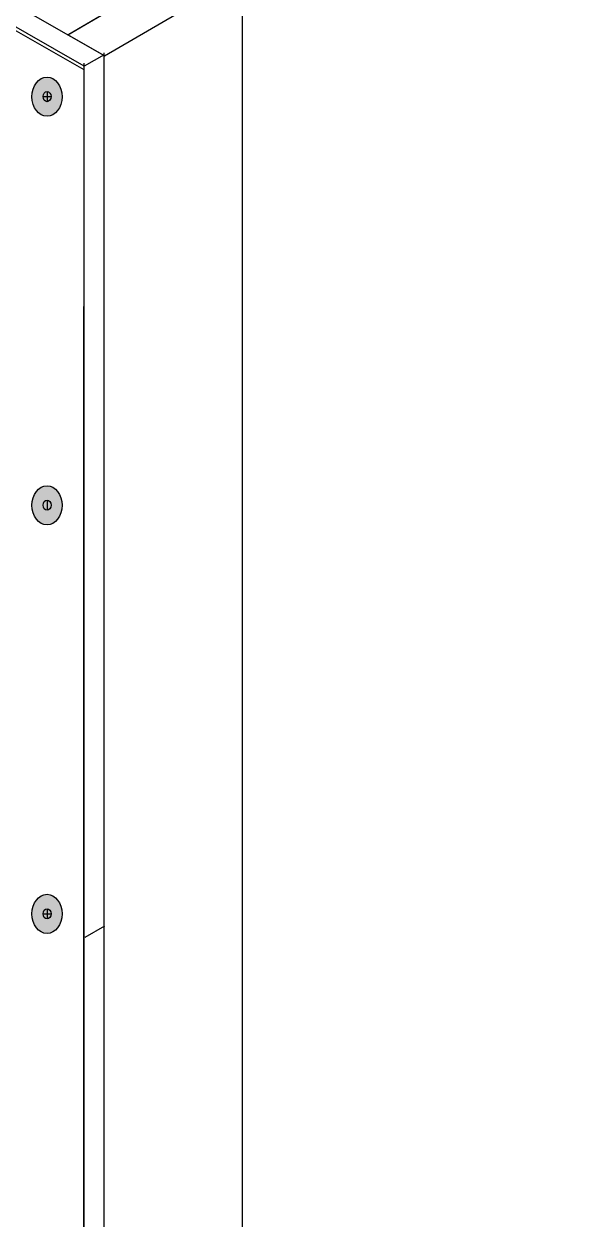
# Model space of a CAD drawing. Extents: x -1392 to 5791, y -3809 to 1722.
# Drawn here: x 3906.4 to 4040.7, y -2911.8 to -2620.4 of the extents above; entities that cross this region are included whole.
import ezdxf

# ---------------------------------------------------------------- set-up
doc = ezdxf.new("R2010")
doc.units = 0
doc.header["$MEASUREMENT"] = 0
for name, color, linetype, lineweight in [('G-ANNO-TTLB', 7, 'Continuous', 0), ('TYVEK', 7, 'Continuous', 0), ('WALL SCRATCH', 7, 'Continuous', 0)]:
    doc.layers.add(name, color=color, linetype=linetype, lineweight=lineweight)

# ---------------------------------------------------------------- blocks, each defined once
blk = doc.blocks.new('Block_599')
at = {"layer": 'TYVEK', "true_color": 0x003b71, "transparency": 33554687}
h = blk.add_hatch(color=156, dxfattribs=at)
h.dxf.hatch_style = 2
edge = h.paths.add_edge_path()
edge.add_ellipse((3912, -2638.13), major_axis=(0, 4.78), ratio=0.766948, start_angle=0, end_angle=360)
at = {"layer": 'TYVEK', "color": 18, "lineweight": 25, "true_color": 0x000000}
for p, q in [((3912, -2636.87), (3912, -2639.34)), ((3911.03, -2638.11), (3912.98, -2638.11))]:
    blk.add_line(p, q, dxfattribs=at)
for centre, major_axis, ratio in [((3912, -2638.13), (0, 4.78), 0.766948), ((3912, -2638.11), (0, 1.23), 0.788846)]:
    blk.add_ellipse(centre, major_axis=major_axis, ratio=ratio, dxfattribs=at)
blk = doc.blocks.new('Block_601')
at = {"layer": 'TYVEK', "true_color": 0x003b71, "transparency": 33554687}
h = blk.add_hatch(color=156, dxfattribs=at)
h.dxf.hatch_style = 2
edge = h.paths.add_edge_path()
edge.add_ellipse((3912, -2837.39), major_axis=(0, 4.78), ratio=0.766948, start_angle=0, end_angle=360)
at = {"layer": 'TYVEK', "color": 18, "lineweight": 25, "true_color": 0x000000}
for p, q in [((3911.03, -2837.36), (3912.98, -2837.36)), ((3912, -2836.13), (3912, -2838.6))]:
    blk.add_line(p, q, dxfattribs=at)
blk.add_lwpolyline([(3911.49, -2832.97)], dxfattribs=at)
for centre, major_axis, ratio in [((3912, -2837.39), (0, 4.78), 0.766948), ((3912, -2837.36), (0, 1.23), 0.788846)]:
    blk.add_ellipse(centre, major_axis=major_axis, ratio=ratio, dxfattribs=at)
blk = doc.blocks.new('Block_602')
at = {"layer": 'TYVEK', "true_color": 0x003b71, "transparency": 33554687}
h = blk.add_hatch(color=156, dxfattribs=at)
h.dxf.hatch_style = 2
edge = h.paths.add_edge_path()
edge.add_ellipse((3912, -2737.76), major_axis=(0, 4.78), ratio=0.766948, start_angle=0, end_angle=360)
at = {"layer": 'TYVEK', "color": 18, "lineweight": 25, "true_color": 0x000000}
blk.add_line((3912, -2736.5), (3912, -2738.97), dxfattribs=at)
for centre, major_axis, ratio in [((3912, -2737.76), (0, 4.78), 0.766948), ((3912, -2737.73), (0, 1.23), 0.788846)]:
    blk.add_ellipse(centre, major_axis=major_axis, ratio=ratio, dxfattribs=at)

msp = doc.modelspace()

# ---------------------------------------------------------------- hatches: boundary and pattern name
at = {"layer": 'G-ANNO-TTLB', "true_color": 0xff00ff, "transparency": 33554687}
h = msp.add_hatch(color=6, dxfattribs=at)
edge = h.paths.add_edge_path()
edge.add_spline(control_points=[(5472, -3692.6), (5472, -3692.6), (2542.48, -3692.6), (2542.48, -3692.6), (2542.48, -3692.6), (2542.48, -1235.6), (2542.48, -1235.6), (2542.48, -1235.6), (5472, -1235.6), (5472, -1235.6), (5472, -1235.6), (5472, -3692.6), (5472, -3692.6)], knot_values=[0, 0, 0, 0, 1, 1, 1, 2, 2, 2, 3, 3, 3, 4, 4, 4, 4], degree=3, periodic=0)
edge = h.paths.add_edge_path()
edge.add_spline(control_points=[(2551.48, -1244.6), (2551.48, -1244.6), (2551.48, -3683.6), (2551.48, -3683.6), (2551.48, -3683.6), (5463, -3683.6), (5463, -3683.6), (5463, -3683.6), (5463, -1244.6), (5463, -1244.6), (5463, -1244.6), (2551.48, -1244.6), (2551.48, -1244.6)], knot_values=[0, 0, 0, 0, 1, 1, 1, 2, 2, 2, 3, 3, 3, 4, 4, 4, 4], degree=3, periodic=0)
edge.add_line((2551.48, -1244.6), (2551.48, -1244.6))

# ---------------------------------------------------------------- linework, layer by layer
at = {"layer": 'G-ANNO-TTLB'}
for points in [[(5472, -3692.6), (5472, -3692.6), (2542.48, -3692.6), (2542.48, -3692.6), (2542.48, -3692.6), (2542.48, -1235.6), (2542.48, -1235.6), (2542.48, -1235.6), (5472, -1235.6), (5472, -1235.6), (5472, -1235.6), (5472, -3692.6), (5472, -3692.6)], [(2551.48, -1244.6), (2551.48, -1244.6), (2551.48, -3683.6), (2551.48, -3683.6), (2551.48, -3683.6), (5463, -3683.6), (5463, -3683.6), (5463, -3683.6), (5463, -1244.6), (5463, -1244.6), (5463, -1244.6), (2551.48, -1244.6), (2551.48, -1244.6)]]:
    msp.add_open_spline(points, degree=3, knots=[0, 0, 0, 0, 1, 1, 1, 2, 2, 2, 3, 3, 3, 4, 4, 4, 4], dxfattribs=at)
at = {"layer": 'TYVEK', "color": 18, "lineweight": 25, "true_color": 0x000000}
for p, q in [((3652.2, -2478.04), (3920.99, -2631.52)), ((3920.99, -2631.52), (3920.99, -3055.89))]:
    msp.add_line(p, q, dxfattribs=at)
at = {"layer": 'TYVEK', "color": 2, "lineweight": 25, "true_color": 0xffff00}
msp.add_line((3920.99, -3055.89), (3920.99, -2689.29), dxfattribs=at)
at = {"layer": 'WALL SCRATCH', "color": 2, "lineweight": 25, "true_color": 0xffff00}
for p, q in [((3926.04, -2628.18), (3657.25, -2474.7)), ((3921.09, -2630.71), (3652.3, -2477.23)), ((3925.9, -2627.93), (3921.09, -2630.71)), ((3925.9, -3051.82), (3925.9, -2627.46)), ((3920.95, -2629.99), (3920.95, -3054.35)), ((3926.04, -2840.36), (3921.23, -2843.15))]:
    msp.add_line(p, q, dxfattribs=at)
at = {"layer": 'WALL SCRATCH', "color": 33, "lineweight": 25, "true_color": 0xcc9966}
for p, q in [((3917.3, -2622.87), (3950.71, -2603.31)), ((3926.04, -2628.18), (3959.68, -2608.49)), ((3959.66, -3032.98), (3959.66, -2608.62))]:
    msp.add_line(p, q, dxfattribs=at)
msp.add_lwpolyline([(3926.04, -2628.18), (3917.04, -2623.02), (3950.69, -2603.32), (3959.69, -2608.48)], dxfattribs=at)

# ---------------------------------------------------------------- block references
at = {"layer": 'TYVEK'}
for name in ['Block_599', 'Block_602', 'Block_601']:
    msp.add_blockref(name, (0, 0), dxfattribs=at)

doc.saveas('drawing.dxf')
